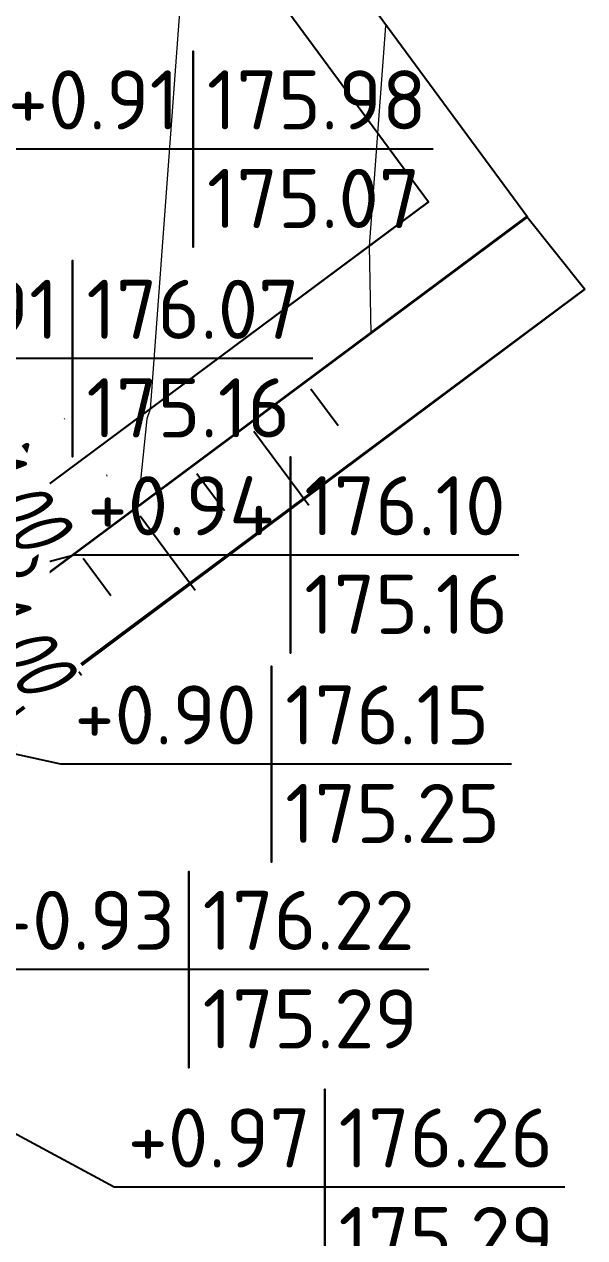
# Model space of a CAD drawing. Header units: metres. Extents: x 2302736 to 2305552, y 452304 to 453193.
# Drawn here: x 2304301.24 to 2304313.08, y 452359.24 to 452384.9 of the extents above; entities that cross this region are included whole.
import ezdxf

# ---------------------------------------------------------------- set-up
doc = ezdxf.new("R2010")
doc.units = ezdxf.units.M
for name, color, linetype in [('280_ПОР_Отметки и уклоноуказатели', 7, 'Continuous'), ('АД_серый', 250, 'Continuous'), ('ГП_ПЗМ', 7, 'Continuous'), ('ГП_Размеры проезд', 7, 'Continuous'), ('ПЗМ_2_Отметки', 7, 'Continuous'), ('ПЗМ_2_Отметки @ 0.5', 7, 'Continuous'), ('Поверхность.Горизонтали', 7, 'Continuous'), ('Ситуация.Проектные откосы', 94, 'Continuous')]:
    doc.layers.add(name, color=color, linetype=linetype)
doc.layers.add('ГП_АД том 3.2.6', color=250, linetype='Continuous', lineweight=40)
doc.layers.add('ГП_ВП', color=1, linetype='Continuous', lineweight=40)
doc.styles.add('ASML', font='isocpeui.ttf')
doc.styles.add('Ck_rus', font='isocpeur.ttf', dxfattribs={"width": 0.8, "oblique": 15, "height": 2.5})
doc.styles.add('СПДС', font='isocpeur.ttf')
doc.dimstyles.new('Ck_Линейный р-р', dxfattribs={"dimscale": 0, "dimtxt": 2.5, "dimasz": 1, "dimexe": 0.5, "dimexo": 0.5, "dimtad": 1, "dimzin": 1, "dimtxsty": 'Ck_rus', "dimblk": 'OBLIQUE', "dimcen": 0, "dimdle": 0.1, "dimadec": 0, "dimazin": 0, "dimtfac": 1, "dimtofl": 0, "dimtmove": 1, "dimatfit": 3, "dimfxl": 1, "dimarcsym": 0})

# ---------------------------------------------------------------- blocks, each defined once
blk = doc.blocks.new('АД')
at = {"layer": 'АД_серый', "flags": 128}
blk.add_lwpolyline([(695.457, 32.541, 0.039084), (698.146, 31.6, 0.057519), (702.061, 31.039, 0.039084), (704.906, 31.189, 0.033869), (707.654, 31.741, 0.028655), (710.267, 32.617, 0.023444), (712.733, 33.74, 0.018233), (715.057, 35.043, 0.013023), (717.255, 36.463, 0.007815), (719.354, 37.946, 0.002606), (721.384, 39.445), (759.685, 67.931), (765.951, 59.506), (777.987, 68.457)], format="xyb", dxfattribs=at)
at = {"layer": 'АД_серый', "lineweight": 30, "flags": 128}
for points in [[(694.854, 31.167, 0.039085), (697.764, 30.149, 0.057519), (702.021, 29.54, 0.039085), (705.099, 29.701, 0.033869), (708.046, 30.293, 0.028656), (710.822, 31.223, 0.023444), (713.416, 32.405, 0.018234), (715.835, 33.761, 0.013024), (718.099, 35.223, 0.007816), (720.237, 36.733, 0.002607), (722.279, 38.241), (759.376, 65.832), (765.643, 57.407), (780.073, 68.156)], [(694.049, 29.336, 0.039101), (697.255, 28.215, 0.057553), (701.968, 27.541, 0.039101), (705.359, 27.718, 0.033869), (708.572, 28.363, 0.028656), (711.565, 29.366, 0.023444), (714.33, 30.626, 0.018234), (716.876, 32.053, 0.013024), (719.227, 33.571, 0.007816), (721.416, 35.118, 0.002606), (723.474, 36.637), (758.965, 63.034), (765.231, 54.608), (781.294, 66.621)]]:
    blk.add_lwpolyline(points, format="xyb", dxfattribs=at)
at = {"layer": 'АД_серый', "flags": 128}
for points in [[(759.376, 65.832), (765.643, 57.407), (780.081, 68.146), (769.408, 82.64), (754.9, 71.85)], [(759.685, 67.931), (765.951, 59.506), (777.988, 68.458), (769.093, 80.537), (756.999, 71.542), (756.999, 71.542)]]:
    blk.add_lwpolyline(points, dxfattribs=at)
at = {"layer": 'Ситуация.Проектные откосы', "color": 0}
for p, q in [((775.504, 64.513, 354.419), (776.081, 63.737, 354.419)), ((770.295, 63.876, 178.919), (770.289, 63.871, 178.919)), ((774.3, 63.618, 354.419), (775.463, 62.055, 354.419)), ((771.202, 62.681, 178.919), (771.188, 62.671, 178.919)), ((773.097, 62.722, 354.419), (773.679, 61.939, 354.419)), ((771.893, 61.827, 354.419), (773.06, 60.258, 354.419)), ((770.69, 60.932, 354.419), (771.274, 60.146, 354.419)), ((769.486, 60.037, 354.419), (770.658, 58.461, 354.419))]:
    blk.add_line(p, q, dxfattribs=at)
at = {"layer": 'Ситуация.Проектные откосы', "color": 0, "linetype": 'Continuous', "flags": 128}
for points in [[(722.884, 37.428), (726.748, 40.526), (734.888, 46.339), (743.027, 52.151), (749.428, 56.4), (753.78, 59.809), (759.137, 64.004), (758.624, 63.602), (765.2, 54.651), (781.294, 66.621)], [(722.279, 38.241), (726.251, 41.195), (734.275, 47.163), (742.299, 53.131), (748.454, 57.709), (752.888, 61.007), (758.347, 65.066), (759.376, 65.832), (765.766, 57.498), (780.073, 68.156), (781.294, 66.621)]]:
    blk.add_lwpolyline(points, dxfattribs=at)
blk = doc.blocks.new('ВП площадка 2')
at = {"layer": 'Поверхность.Горизонтали', "color": 5, "linetype": 'Continuous', "lineweight": 20, "flags": 128}
for points, elevation in [([(34.25, 43.424), (33.792, 37.222), (33.257, 29.973), (33.187, 29.767), (32.995, 27.909)], 175.4), ([(38.229, 38.075), (38.096, 36.282), (37.884, 33.415), (37.919, 31.571)], 175.2)]:
    blk.add_lwpolyline(points, dxfattribs=dict(at, elevation=elevation))
blk = doc.blocks.new('BD_Cart_Mark')
at = {"color": 1, "linetype": 'ByBlock', "lineweight": -2, "transparency": 33554687, "style": 'СПДС'}
for tag, p in [('G_C_H_001', (-4.833, 0.833)), ('G_C_H2_001', (-4.833, -3.333))]:
    blk.add_attdef(tag, p, '', height=2.5, dxfattribs=at)
at = {"color": 26, "linetype": 'ByBlock', "lineweight": -2, "transparency": 33554687, "style": 'СПДС'}
blk.add_attdef('G_C_Red_001', (0.583, 0.833), '', height=2.5, dxfattribs=at)
at = {"color": 176, "linetype": 'ByBlock', "lineweight": -2, "transparency": 33554687, "style": 'СПДС'}
blk.add_attdef('G_C_Black_001', (0.583, -3.333), '', height=2.5, dxfattribs=at)
at = {"color": 214, "linetype": 'ByBlock', "lineweight": -2, "transparency": 33554687, "style": 'СПДС'}
blk.add_attdef('G_C_Dop_001', (0.583, -7.5), '', height=2.5, dxfattribs=at)
blk = doc.blocks.new('ПЗМ площадка 2')
at = {"layer": 'ПЗМ_2_Отметки', "flags": 128}
for points in [[(122.547, 127.287), (117.472, 127.287), (117.472, 129.362), (117.472, 125.212), (117.472, 127.287), (113.272, 127.287), (103.835, 123.535)], [(120, 122.858), (114.925, 122.858), (114.925, 124.933), (114.925, 120.783), (114.925, 122.858), (110.725, 122.858), (104.019, 119.937)], [(124.355, 118.704), (119.53, 118.704), (119.53, 120.779), (119.53, 116.629), (119.53, 118.704), (114.955, 118.704), (108.668, 117.038)], [(124.202, 114.282), (119.127, 114.282), (119.127, 116.357), (119.127, 112.207), (119.127, 114.282), (114.677, 114.282), (103.835, 116.666)], [(125.33, 105.336), (120.255, 105.336), (120.255, 107.411), (120.255, 103.261), (120.255, 105.336), (115.805, 105.336), (100.607, 113.536)], [(122.457, 109.937), (117.382, 109.937), (117.382, 112.012), (117.382, 107.862), (117.382, 109.937), (112.932, 109.937), (103.958, 113.536)]]:
    blk.add_lwpolyline(points, dxfattribs=at)
at = {"layer": 'ПЗМ_2_Отметки @ 0.5'}
ref = blk.add_blockref('BD_Cart_Mark', (117.472, 127.287), dxfattribs=dict(at, xscale=0.5, yscale=0.5, zscale=0.5))
ref.add_attrib('G_C_Red_001', '175.98', (117.764, 127.704), dxfattribs={"layer": '0', "color": 26, "linetype": 'ByBlock', "lineweight": -2, "transparency": 33554687, "height": 1.25, "style": 'СПДС'})
ref.add_attrib('G_C_Black_001', '175.07', (117.764, 125.62), dxfattribs={"layer": '0', "color": 176, "linetype": 'ByBlock', "lineweight": -2, "transparency": 33554687, "height": 1.25, "style": 'СПДС'})
ref.add_attrib('G_C_H_001', '+0.91', (113.556, 127.704), dxfattribs={"layer": '0', "color": 5, "linetype": 'ByBlock', "lineweight": -2, "transparency": 33554687, "height": 1.25, "style": 'СПДС'})
ref = blk.add_blockref('BD_Cart_Mark', (114.925, 122.858), dxfattribs=dict(at, xscale=0.5, yscale=0.5, zscale=0.5))
ref.add_attrib('G_C_Red_001', '176.07', (115.216, 123.275), dxfattribs={"layer": '0', "color": 26, "linetype": 'ByBlock', "lineweight": -2, "transparency": 33554687, "height": 1.25, "style": 'СПДС'})
ref.add_attrib('G_C_Black_001', '175.16', (115.216, 121.192), dxfattribs={"layer": '0', "color": 176, "linetype": 'ByBlock', "lineweight": -2, "transparency": 33554687, "height": 1.25, "style": 'СПДС'})
ref.add_attrib('G_C_H_001', '+0.91', (111.008, 123.275), dxfattribs={"layer": '0', "color": 5, "linetype": 'ByBlock', "lineweight": -2, "transparency": 33554687, "height": 1.25, "style": 'СПДС'})
ref = blk.add_blockref('BD_Cart_Mark', (119.53, 118.704), dxfattribs=dict(at, xscale=0.5, yscale=0.5, zscale=0.5))
ref.add_attrib('G_C_Red_001', '176.10', (119.821, 119.121), dxfattribs={"layer": '0', "color": 26, "linetype": 'ByBlock', "lineweight": -2, "transparency": 33554687, "height": 1.25, "style": 'СПДС'})
ref.add_attrib('G_C_Black_001', '175.16', (119.821, 117.037), dxfattribs={"layer": '0', "color": 176, "linetype": 'ByBlock', "lineweight": -2, "transparency": 33554687, "height": 1.25, "style": 'СПДС'})
ref.add_attrib('G_C_H_001', '+0.94', (115.238, 119.121), dxfattribs={"layer": '0', "color": 5, "linetype": 'ByBlock', "lineweight": -2, "transparency": 33554687, "height": 1.25, "style": 'СПДС'})
ref = blk.add_blockref('BD_Cart_Mark', (119.127, 114.282), dxfattribs=dict(at, xscale=0.5, yscale=0.5, zscale=0.5))
ref.add_attrib('G_C_Red_001', '176.15', (119.419, 114.698), dxfattribs={"layer": '0', "color": 26, "linetype": 'ByBlock', "lineweight": -2, "transparency": 33554687, "height": 1.25, "style": 'СПДС'})
ref.add_attrib('G_C_Black_001', '175.25', (119.419, 112.615), dxfattribs={"layer": '0', "color": 176, "linetype": 'ByBlock', "lineweight": -2, "transparency": 33554687, "height": 1.25, "style": 'СПДС'})
ref.add_attrib('G_C_H_001', '+0.90', (114.961, 114.698), dxfattribs={"layer": '0', "color": 5, "linetype": 'ByBlock', "lineweight": -2, "transparency": 33554687, "height": 1.25, "style": 'СПДС'})
ref = blk.add_blockref('BD_Cart_Mark', (117.382, 109.937), dxfattribs=dict(at, xscale=0.5, yscale=0.5, zscale=0.5))
ref.add_attrib('G_C_Red_001', '176.22', (117.673, 110.354), dxfattribs={"layer": '0', "color": 26, "linetype": 'ByBlock', "lineweight": -2, "transparency": 33554687, "height": 1.25, "style": 'СПДС'})
ref.add_attrib('G_C_Black_001', '175.29', (117.673, 108.271), dxfattribs={"layer": '0', "color": 176, "linetype": 'ByBlock', "lineweight": -2, "transparency": 33554687, "height": 1.25, "style": 'СПДС'})
ref.add_attrib('G_C_H_001', '+0.93', (113.215, 110.354), dxfattribs={"layer": '0', "color": 5, "linetype": 'ByBlock', "lineweight": -2, "transparency": 33554687, "height": 1.25, "style": 'СПДС'})
ref = blk.add_blockref('BD_Cart_Mark', (120.255, 105.336), dxfattribs=dict(at, xscale=0.5, yscale=0.5, zscale=0.5))
ref.add_attrib('G_C_Red_001', '176.26', (120.547, 105.753), dxfattribs={"layer": '0', "color": 26, "linetype": 'ByBlock', "lineweight": -2, "transparency": 33554687, "height": 1.25, "style": 'СПДС'})
ref.add_attrib('G_C_Black_001', '175.29', (120.547, 103.67), dxfattribs={"layer": '0', "color": 176, "linetype": 'ByBlock', "lineweight": -2, "transparency": 33554687, "height": 1.25, "style": 'СПДС'})
ref.add_attrib('G_C_H_001', '+0.97', (116.088, 105.753), dxfattribs={"layer": '0', "color": 5, "linetype": 'ByBlock', "lineweight": -2, "transparency": 33554687, "height": 1.25, "style": 'СПДС'})
blk = doc.blocks.new('_Oblique')
at = {"color": 0, "linetype": 'ByBlock', "lineweight": -2}
blk.add_line((-0.5, -0.5), (0.5, 0.5), dxfattribs=at)
blk = doc.blocks.new('*D160')
at = {"layer": 'ГП_Размеры проезд', "color": 0, "lineweight": -2, "transparency": 16777216}
for p, q in [((2304293.165, 452372.39), (2304297.12, 452375.332)), ((2304297.218, 452374.781), (2304298.935, 452375.404)), ((2304298.935, 452375.404), (2304300.955, 452372.688)), ((2304296.89, 452375.223), (2304297.546, 452374.34)), ((2304293.761, 452371.587), (2304297.717, 452374.529))]:
    blk.add_line(p, q, dxfattribs=at)
at = {"layer": 'ГП_Размеры проезд', "color": 0, "lineweight": -2, "transparency": 16777216, "xscale": 0.5, "yscale": 0.5, "zscale": 0.5}
for p, rotation in [((2304296.919, 452375.183), 126.6399041529201), ((2304297.516, 452374.38), 306.6399041529202)]:
    blk.add_blockref('_Oblique', p, dxfattribs=dict(at, rotation=rotation))
at = {"layer": 'ГП_Размеры проезд', "color": 0, "lineweight": 30, "transparency": 16777216, "insert": (2304300.948, 452374.792), "char_height": 1.25, "attachment_point": 5, "rotation": 306.6399, "style": 'Ck_rus', "bg_fill": 3, "box_fill_scale": 1.1, "bg_fill_color": 9, "bg_fill_true_color": 13158600, "bg_fill_transparency": 0}
blk.add_mtext('1,00', dxfattribs=at)
blk = doc.blocks.new('*D159')
at = {"layer": 'ГП_Размеры проезд', "color": 0, "lineweight": -2, "transparency": 16777216}
for p, q in [((2304294.203, 452371.916), (2304297.717, 452374.529)), ((2304297.486, 452374.42), (2304298.143, 452373.537)), ((2304294.8, 452371.113), (2304298.314, 452373.727)), ((2304301.048, 452369.632), (2304298.113, 452373.578))]:
    blk.add_line(p, q, dxfattribs=at)
at = {"layer": 'ГП_Размеры проезд', "color": 0, "lineweight": -2, "transparency": 16777216, "xscale": 0.5, "yscale": 0.5, "zscale": 0.5}
for p, rotation in [((2304297.516, 452374.38), 126.6399041373815), ((2304298.113, 452373.578), 306.6399041373815)]:
    blk.add_blockref('_Oblique', p, dxfattribs=dict(at, rotation=rotation))
at = {"layer": 'ГП_Размеры проезд', "color": 0, "lineweight": 30, "transparency": 16777216, "insert": (2304301.041, 452371.736), "char_height": 1.25, "attachment_point": 5, "rotation": 306.6399, "style": 'Ck_rus', "bg_fill": 3, "box_fill_scale": 1.1, "bg_fill_color": 9, "bg_fill_true_color": 13158600, "bg_fill_transparency": 0}
blk.add_mtext('1,00', dxfattribs=at)

msp = doc.modelspace()

# ---------------------------------------------------------------- block references
at = {"layer": 'ГП_АД том 3.2.6'}
msp.add_blockref('АД', (2303531.79, 452312.674), dxfattribs=at)
at = {"layer": 'ГП_ВП'}
msp.add_blockref('ВП площадка 2', (2304270.643, 452346.787), dxfattribs=at)
at = {"layer": 'ГП_ПЗМ', "color": 4}
msp.add_blockref('ПЗМ площадка 2', (2304187.333, 452254.968), dxfattribs=at)

# ---------------------------------------------------------------- next in the draw order: texts
at = {"layer": '280_ПОР_Отметки и уклоноуказатели', "color": 1, "linetype": 'Continuous', "lineweight": 20, "insert": (2304299.361, 452375.468, 176.115), "char_height": 1.15, "width": 3.6684, "attachment_point": 5, "style": 'ASML', "bg_fill": 3, "box_fill_scale": 1.326087, "bg_fill_color": 9, "bg_fill_true_color": 13158600, "bg_fill_transparency": 0}
msp.add_mtext('176.11', dxfattribs=at)

# ---------------------------------------------------------------- next in the draw order: texts
at = {"layer": '280_ПОР_Отметки и уклоноуказатели', "color": 7, "linetype": 'Continuous', "lineweight": 20, "insert": (2304297.545, 452374.35, 176.115), "char_height": 1.15, "width": 3.85671, "attachment_point": 1, "style": 'ASML', "bg_fill": 3, "box_fill_scale": 1.326087, "bg_fill_color": 9, "bg_fill_true_color": 13158600, "bg_fill_transparency": 0}
msp.add_mtext('175.18', dxfattribs=at)

# ---------------------------------------------------------------- next in the draw order: linework, layer by layer
at = {"layer": '280_ПОР_Отметки и уклоноуказатели', "color": 7, "linetype": 'Continuous', "lineweight": 20}
msp.add_line((2304296.986, 452374.618, 176.115), (2304301.736, 452374.618, 176.115), dxfattribs=at)

# ---------------------------------------------------------------- next in the draw order: dimensions: what is measured, and where the dimension line sits
at = {"layer": 'ГП_Размеры проезд', "lineweight": 30}
dim = msp.add_aligned_dim(p1=(2304292.964, 452372.241), p2=(2304293.561, 452371.438), distance=4.93, dimstyle='Ck_Линейный р-р', override={"dimgap": 1, "dimtfill": 1}, dxfattribs=at)
dim.commit()
dim.dimension.update_dxf_attribs({"geometry": '*D160', "text_midpoint": (2304300.237, 452375.749)})

# ---------------------------------------------------------------- next in the draw order: dimensions: what is measured, and where the dimension line sits
dim = msp.add_linear_dim(base=(2304298.113, 452373.578), p1=(2304294.002, 452371.767), p2=(2304294.599, 452370.964), angle=306.6399, dimstyle='Ck_Линейный р-р', override={"dimgap": 1, "dimtfill": 1}, dxfattribs=at)
dim.commit()
dim.dimension.update_dxf_attribs({"geometry": '*D159', "text_midpoint": (2304300.877, 452371.614), "dimtype": 161})

doc.saveas('drawing.dxf')
